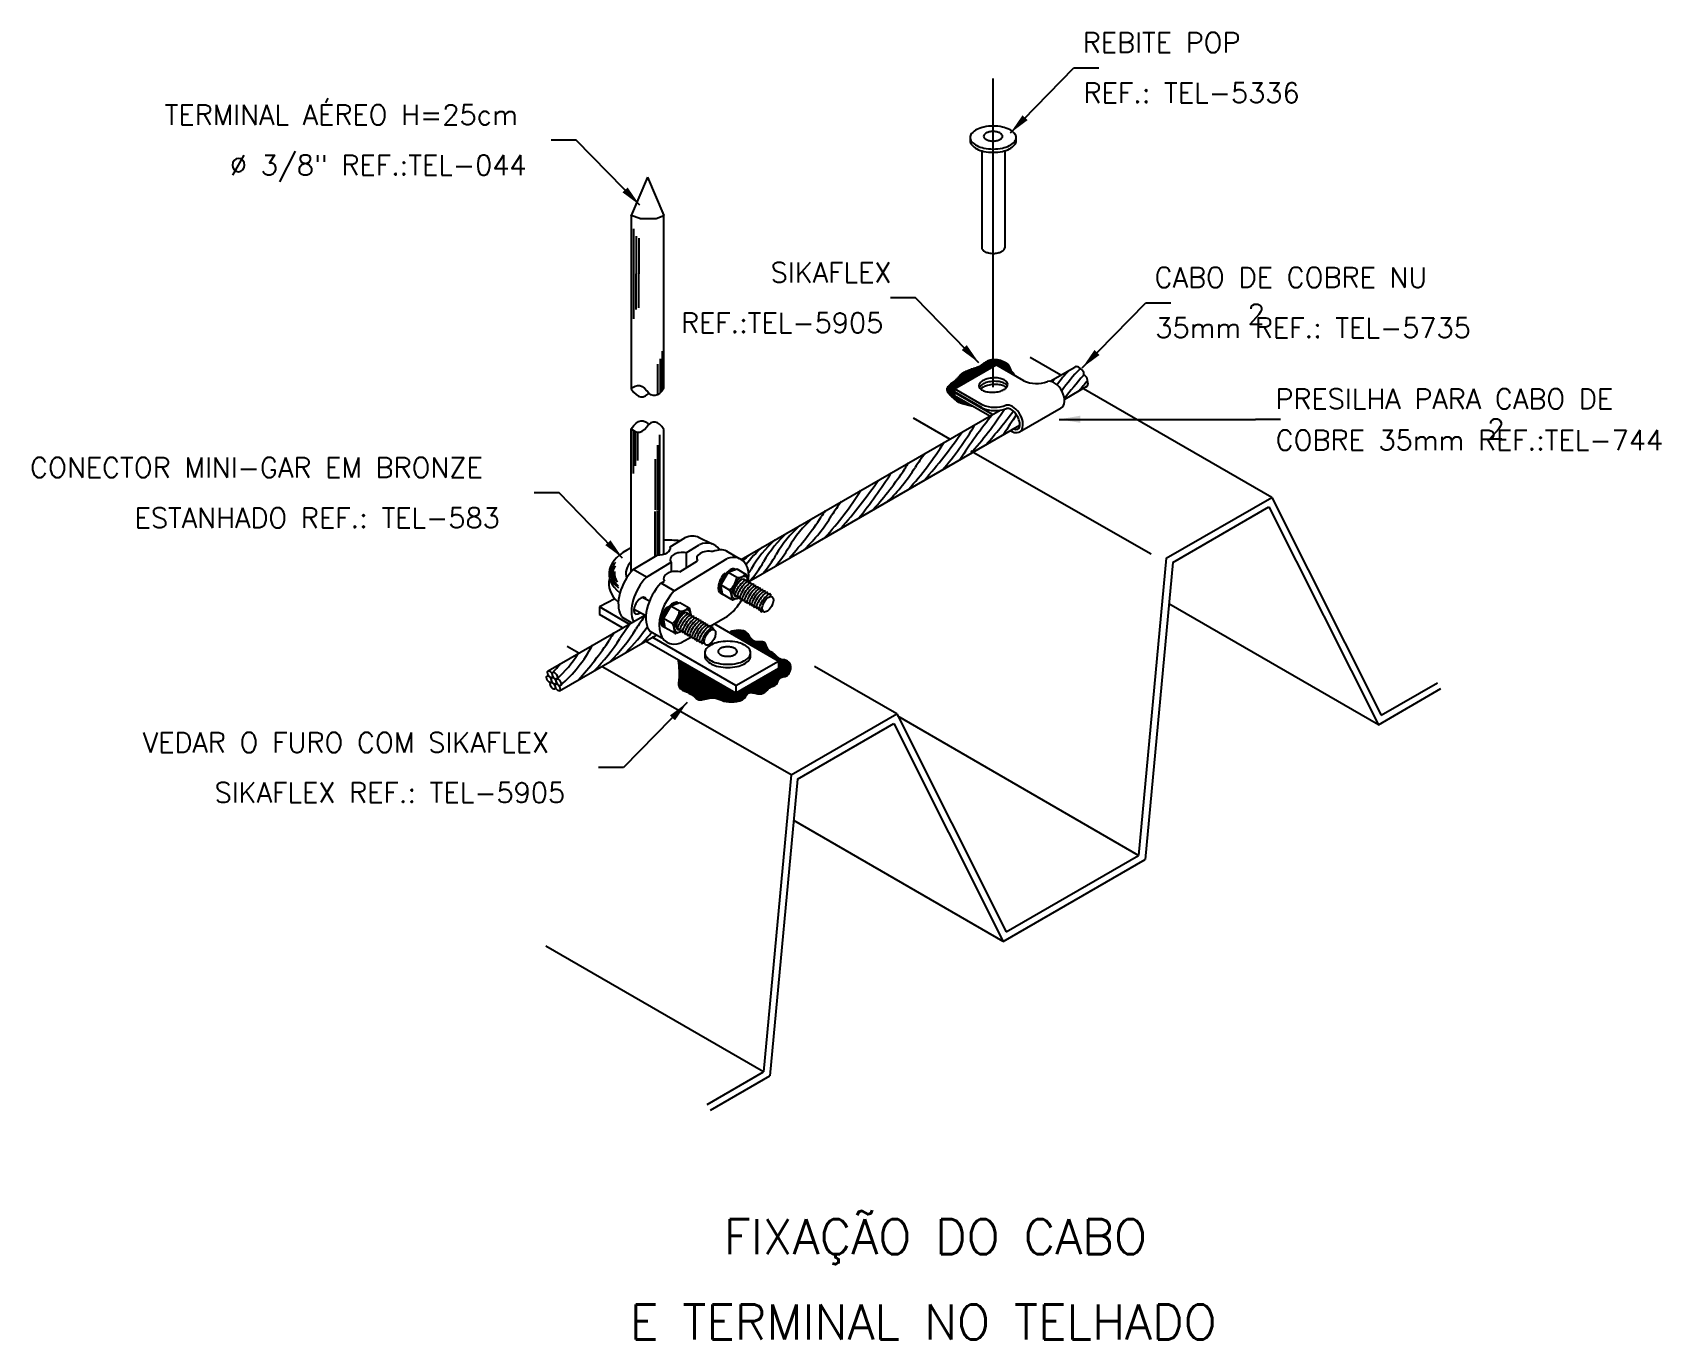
# Model space of a CAD drawing. Header units: millimetres. Extents: x -6348.7 to -6332.4, y -4658 to -4644.9.
import ezdxf
from ezdxf.enums import TextEntityAlignment as Align

# ---------------------------------------------------------------- set-up
doc = ezdxf.new("R2010")
doc.units = ezdxf.units.MM
doc.header["$LTSCALE"] = 10
doc.linetypes.add('DASHDOT', pattern=[1, 0.5, -0.25, 0, -0.25])
doc.layers.add('Termotécnica', color=7, linetype='Continuous')
doc.styles.add('r140', font='romans.shx')
doc.styles.add('r80', font='romans.shx')
pattern_1 = [(45, (-6937.661511, -4985.109951), (-0.00441941738, 0.00441941738), [])]

msp = doc.modelspace()

# ---------------------------------------------------------------- hatches: boundary and pattern name
at = {"layer": 'Termotécnica', "linetype": 'DASHDOT'}
h = msp.add_hatch(dxfattribs=at)
h.set_pattern_fill('ANSI31', color=1, scale=0.05, style=0)
h.set_pattern_definition(pattern_1)
h.paths.add_polyline_path([(-6339.312, -4648.682), (-6339.497, -4648.575), (-6339.497, -4648.543), (-6339.492, -4648.539), (-6339.497, -4648.536), (-6339.497, -4648.504), (-6339.111, -4648.281), (-6339.111, -4648.211), (-6339.118, -4648.212), (-6339.126, -4648.213), (-6339.135, -4648.215), (-6339.143, -4648.217), (-6339.152, -4648.22), (-6339.16, -4648.223), (-6339.168, -4648.227), (-6339.176, -4648.231), (-6339.185, -4648.236), (-6339.193, -4648.242), (-6339.2, -4648.247), (-6339.208, -4648.253), (-6339.216, -4648.259), (-6339.224, -4648.264), (-6339.231, -4648.27), (-6339.239, -4648.274), (-6339.247, -4648.279), (-6339.255, -4648.283), (-6339.263, -4648.286), (-6339.271, -4648.29), (-6339.28, -4648.294), (-6339.29, -4648.297), (-6339.3, -4648.3), (-6339.311, -4648.304), (-6339.323, -4648.307), (-6339.335, -4648.311), (-6339.347, -4648.315), (-6339.359, -4648.319), (-6339.37, -4648.324), (-6339.382, -4648.328), (-6339.392, -4648.334), (-6339.402, -4648.339), (-6339.411, -4648.345), (-6339.42, -4648.351), (-6339.427, -4648.357), (-6339.434, -4648.363), (-6339.44, -4648.369), (-6339.446, -4648.375), (-6339.451, -4648.381), (-6339.455, -4648.386), (-6339.459, -4648.391), (-6339.463, -4648.396), (-6339.468, -4648.401), (-6339.473, -4648.406), (-6339.478, -4648.412), (-6339.485, -4648.417), (-6339.492, -4648.424), (-6339.501, -4648.431), (-6339.511, -4648.438), (-6339.522, -4648.447), (-6339.533, -4648.455), (-6339.543, -4648.464), (-6339.552, -4648.473), (-6339.56, -4648.482), (-6339.566, -4648.491), (-6339.57, -4648.5), (-6339.571, -4648.509), (-6339.571, -4648.518), (-6339.569, -4648.526), (-6339.565, -4648.535), (-6339.56, -4648.544), (-6339.554, -4648.552), (-6339.547, -4648.561), (-6339.54, -4648.569), (-6339.532, -4648.577), (-6339.523, -4648.585), (-6339.515, -4648.593), (-6339.506, -4648.601), (-6339.498, -4648.609), (-6339.489, -4648.616), (-6339.481, -4648.622), (-6339.473, -4648.629), (-6339.464, -4648.635), (-6339.453, -4648.642), (-6339.438, -4648.648), (-6339.418, -4648.655), (-6339.391, -4648.663), (-6339.356, -4648.672)])
h.paths.add_polyline_path([(-6339.111, -4648.211), (-6339.111, -4648.281), (-6339.082, -4648.265), (-6338.877, -4648.384), (-6338.897, -4648.364), (-6338.913, -4648.346), (-6338.925, -4648.331), (-6338.934, -4648.318), (-6338.94, -4648.307), (-6338.945, -4648.297), (-6338.948, -4648.289), (-6338.951, -4648.281), (-6338.954, -4648.275), (-6338.957, -4648.269), (-6338.961, -4648.264), (-6338.965, -4648.259), (-6338.969, -4648.255), (-6338.973, -4648.252), (-6338.978, -4648.248), (-6338.983, -4648.245), (-6338.989, -4648.241), (-6338.995, -4648.238), (-6339.002, -4648.234), (-6339.009, -4648.231), (-6339.017, -4648.228), (-6339.024, -4648.225), (-6339.032, -4648.223), (-6339.039, -4648.22), (-6339.047, -4648.218), (-6339.055, -4648.216), (-6339.062, -4648.214), (-6339.07, -4648.213), (-6339.078, -4648.212), (-6339.085, -4648.211), (-6339.093, -4648.211), (-6339.101, -4648.211), (-6339.109, -4648.211)])
at = {"layer": 'Termotécnica'}
h = msp.add_hatch(dxfattribs=at)
h.set_pattern_fill('ANSI31', color=1, scale=0.05, style=0)
h.set_pattern_definition(pattern_1)
edge = h.paths.add_edge_path()
edge.add_spline(control_points=[(-6342.26, -4651.224), (-6342.256, -4651.258), (-6342.251, -4651.315), (-6342.247, -4651.4), (-6342.272, -4651.5), (-6342.176, -4651.535), (-6342.113, -4651.567), (-6342.055, -4651.635), (-6341.965, -4651.595), (-6341.875, -4651.593), (-6341.8, -4651.636), (-6341.701, -4651.638), (-6341.6, -4651.623), (-6341.562, -4651.523), (-6341.472, -4651.563), (-6341.389, -4651.551), (-6341.352, -4651.48), (-6341.276, -4651.476), (-6341.262, -4651.415), (-6341.226, -4651.381), (-6341.177, -4651.383), (-6341.141, -4651.337), (-6341.12, -4651.266), (-6341.18, -4651.211), (-6341.252, -4651.217), (-6341.294, -4651.148), (-6341.374, -4651.125), (-6341.385, -4651.017), (-6341.498, -4651.054), (-6341.552, -4650.974), (-6341.603, -4650.9), (-6341.77, -4650.929), (-6341.737, -4650.95)], knot_values=[0, 0, 0, 0, 1.006526, 1.725878, 2.617874, 3.615468, 4.247188, 4.840381, 6.05436, 6.68739, 7.515864, 8.555321, 9.656658, 10.27245, 11.223737, 11.957335, 12.608418, 13.419214, 13.766893, 14.378638, 14.700342, 15.147962, 16.023091, 16.613486, 17.262658, 17.996256, 18.778996, 19.564375, 20.431903, 21.368719, 22.083452, 23.382441, 23.382441, 23.382441, 23.382441], degree=3, periodic=0)
edge.add_line((-6341.737, -4650.95), (-6341.731, -4650.953))
edge.add_line((-6341.731, -4650.953), (-6341.257, -4651.227))
edge.add_line((-6341.257, -4651.227), (-6341.257, -4651.303))
edge.add_line((-6341.257, -4651.303), (-6341.683, -4651.549))
edge.add_line((-6341.683, -4651.549), (-6342.262, -4651.216))
edge.add_line((-6342.262, -4651.216), (-6342.26, -4651.224))

# ---------------------------------------------------------------- linework, layer by layer
at = {"layer": 'Termotécnica', "color": 2}
for p, q in [((-6338.939, -4645.947), (-6338.304, -4645.297)), ((-6338.304, -4645.297), (-6338.054, -4645.297)), ((-6343.28, -4646.018), (-6343.53, -4646.018)), ((-6342.644, -4646.669), (-6343.28, -4646.018)), ((-6339.226, -4646.125), (-6339.226, -4647.094)), ((-6338.996, -4646.125), (-6338.996, -4647.094)), ((-6342.566, -4646.39), (-6342.73, -4646.771)), ((-6342.566, -4646.39), (-6342.403, -4646.773)), ((-6342.73, -4646.772), (-6342.73, -4646.77)), ((-6342.73, -4646.771), (-6342.73, -4648.507)), ((-6342.643, -4646.803), (-6342.73, -4646.771)), ((-6342.643, -4646.803), (-6342.479, -4646.803)), ((-6342.479, -4646.803), (-6342.403, -4646.773)), ((-6342.403, -4648.5), (-6342.403, -4646.773)), ((-6339.889, -4647.595), (-6340.139, -4647.595)), ((-6339.253, -4648.246), (-6339.889, -4647.595)), ((-6338.221, -4648.295), (-6337.585, -4647.644)), ((-6337.585, -4647.644), (-6337.335, -4647.644)), ((-6339.497, -4648.504), (-6339.082, -4648.265)), ((-6338.806, -4648.425), (-6339.082, -4648.265)), ((-6338.54, -4648.43), (-6338.296, -4648.288)), ((-6339.497, -4648.504), (-6339.497, -4648.536)), ((-6339.22, -4648.664), (-6339.497, -4648.504)), ((-6339.221, -4648.696), (-6339.497, -4648.536)), ((-6339.497, -4648.543), (-6339.492, -4648.539)), ((-6339.497, -4648.543), (-6339.497, -4648.575)), ((-6339.117, -4648.762), (-6339.497, -4648.543)), ((-6339.145, -4648.778), (-6339.497, -4648.575)), ((-6338.396, -4648.609), (-6338.174, -4648.48)), ((-6341.632, -4650.212), (-6339.043, -4648.719)), ((-6338.848, -4648.937), (-6338.433, -4648.697)), ((-6342.73, -4650.334), (-6342.73, -4648.904)), ((-6342.403, -4650.16), (-6342.403, -4648.911)), ((-6340.998, -4650.111), (-6338.844, -4648.868)), ((-6338.453, -4648.811), (-6336.489, -4648.811)), ((-6336.239, -4648.811), (-6336.489, -4648.811)), ((-6343.451, -4649.546), (-6343.701, -4649.546)), ((-6342.816, -4650.197), (-6343.451, -4649.546)), ((-6341.555, -4650.433), (-6340.998, -4650.111)), ((-6341.834, -4650.466), (-6341.762, -4650.341)), ((-6341.795, -4650.35), (-6341.783, -4650.357)), ((-6341.784, -4650.352), (-6341.772, -4650.359)), ((-6341.784, -4650.352), (-6341.775, -4650.364)), ((-6341.783, -4650.357), (-6341.777, -4650.367)), ((-6341.672, -4650.31), (-6341.762, -4650.341)), ((-6341.674, -4650.393), (-6341.762, -4650.341)), ((-6341.577, -4650.365), (-6341.672, -4650.31)), ((-6341.559, -4650.432), (-6341.57, -4650.374)), ((-6341.816, -4650.559), (-6341.834, -4650.466)), ((-6341.746, -4650.517), (-6341.834, -4650.466)), ((-6341.721, -4650.614), (-6341.816, -4650.559)), ((-6341.702, -4650.562), (-6341.691, -4650.556)), ((-6341.702, -4650.562), (-6341.691, -4650.556)), ((-6341.601, -4650.409), (-6341.604, -4650.429)), ((-6341.601, -4650.409), (-6341.604, -4650.429)), ((-6341.577, -4650.421), (-6341.58, -4650.442)), ((-6341.553, -4650.435), (-6341.556, -4650.456)), ((-6341.53, -4650.449), (-6341.532, -4650.468)), ((-6341.504, -4650.463), (-6341.507, -4650.482)), ((-6341.481, -4650.477), (-6341.484, -4650.496)), ((-6341.457, -4650.49), (-6341.46, -4650.51)), ((-6341.434, -4650.504), (-6341.436, -4650.524)), ((-6341.411, -4650.518), (-6341.413, -4650.537)), ((-6341.387, -4650.531), (-6341.39, -4650.551)), ((-6341.363, -4650.544), (-6341.366, -4650.564)), ((-6341.337, -4650.557), (-6341.34, -4650.582)), ((-6342.892, -4650.604), (-6343.048, -4650.685)), ((-6342.75, -4650.857), (-6343.048, -4650.685)), ((-6343.048, -4650.685), (-6343.048, -4650.762)), ((-6342.582, -4650.775), (-6342.703, -4650.711)), ((-6342.547, -4650.63), (-6342.619, -4650.592)), ((-6342.407, -4650.801), (-6342.335, -4650.677)), ((-6342.368, -4650.685), (-6342.356, -4650.692)), ((-6342.357, -4650.687), (-6342.345, -4650.694)), ((-6342.357, -4650.687), (-6342.348, -4650.7)), ((-6342.356, -4650.692), (-6342.349, -4650.702)), ((-6342.245, -4650.645), (-6342.335, -4650.677)), ((-6342.246, -4650.728), (-6342.335, -4650.677)), ((-6342.15, -4650.7), (-6342.245, -4650.645)), ((-6342.132, -4650.768), (-6342.143, -4650.71)), ((-6341.646, -4650.593), (-6341.709, -4650.615)), ((-6341.689, -4650.581), (-6341.668, -4650.569)), ((-6341.665, -4650.595), (-6341.644, -4650.583)), ((-6341.642, -4650.609), (-6341.62, -4650.597)), ((-6341.616, -4650.623), (-6341.595, -4650.611)), ((-6341.593, -4650.637), (-6341.572, -4650.625)), ((-6341.569, -4650.651), (-6341.548, -4650.639)), ((-6341.546, -4650.665), (-6341.524, -4650.653)), ((-6341.522, -4650.678), (-6341.501, -4650.666)), ((-6341.499, -4650.692), (-6341.478, -4650.68)), ((-6341.475, -4650.705), (-6341.454, -4650.693)), ((-6341.451, -4650.718), (-6341.429, -4650.706)), ((-6343.561, -4651.325), (-6342.595, -4650.768)), ((-6342.816, -4650.895), (-6343.048, -4650.762)), ((-6342.389, -4650.895), (-6342.407, -4650.801)), ((-6342.319, -4650.852), (-6342.407, -4650.801)), ((-6342.174, -4650.745), (-6342.177, -4650.764)), ((-6342.15, -4650.757), (-6342.153, -4650.778)), ((-6342.126, -4650.77), (-6342.129, -4650.792)), ((-6342.103, -4650.784), (-6342.105, -4650.803)), ((-6342.077, -4650.798), (-6342.08, -4650.818)), ((-6342.054, -4650.812), (-6342.057, -4650.831)), ((-6342.03, -4650.826), (-6342.033, -4650.845)), ((-6342.007, -4650.84), (-6342.009, -4650.859)), ((-6341.983, -4650.853), (-6341.986, -4650.873)), ((-6341.96, -4650.867), (-6341.963, -4650.886)), ((-6341.936, -4650.88), (-6341.939, -4650.899)), ((-6341.257, -4651.227), (-6341.901, -4650.855)), ((-6341.43, -4650.736), (-6341.415, -4650.726)), ((-6343.446, -4651.525), (-6342.48, -4650.967)), ((-6341.683, -4651.549), (-6342.586, -4651.028)), ((-6341.683, -4651.473), (-6342.52, -4650.99)), ((-6342.294, -4650.949), (-6342.389, -4650.895)), ((-6342.219, -4650.929), (-6342.282, -4650.951)), ((-6342.275, -4650.897), (-6342.264, -4650.891)), ((-6342.262, -4650.917), (-6342.241, -4650.905)), ((-6342.238, -4650.931), (-6342.217, -4650.919)), ((-6342.214, -4650.944), (-6342.193, -4650.932)), ((-6342.189, -4650.959), (-6342.168, -4650.947)), ((-6342.166, -4650.972), (-6342.145, -4650.96)), ((-6342.142, -4650.986), (-6342.121, -4650.974)), ((-6342.118, -4651), (-6342.097, -4650.988)), ((-6342.095, -4651.014), (-6342.074, -4651.001)), ((-6342.072, -4651.027), (-6342.051, -4651.015)), ((-6342.048, -4651.04), (-6342.027, -4651.028)), ((-6342.022, -4651.054), (-6342.001, -4651.042)), ((-6341.91, -4650.894), (-6341.913, -4650.913)), ((-6341.683, -4651.473), (-6341.257, -4651.227)), ((-6341.257, -4651.303), (-6341.683, -4651.549)), ((-6341.257, -4651.227), (-6341.257, -4651.303)), ((-6341.683, -4651.473), (-6341.683, -4651.549)), ((-6342.171, -4651.643), (-6342.807, -4652.293)), ((-6342.807, -4652.293), (-6343.057, -4652.293))]:
    msp.add_line(p, q, dxfattribs=at)
at = {"layer": 'Termotécnica', "color": 1, "linetype": 'DASHDOT'}
msp.add_line((-6339.111, -4648.489), (-6339.111, -4645.403), dxfattribs=at)
at = {"layer": 'Termotécnica', "color": 1}
for p, q in [((-6342.705, -4647.355), (-6342.705, -4646.904)), ((-6342.679, -4646.978), (-6342.679, -4647.357)), ((-6342.653, -4646.999), (-6342.653, -4647.357)), ((-6342.705, -4647.807), (-6342.705, -4647.355)), ((-6342.679, -4647.713), (-6342.679, -4647.357)), ((-6342.653, -4647.697), (-6342.653, -4647.357)), ((-6342.464, -4648.554), (-6342.464, -4648.259)), ((-6342.442, -4648.205), (-6342.442, -4648.538)), ((-6342.421, -4648.129), (-6342.421, -4648.516)), ((-6342.706, -4649.351), (-6342.706, -4648.924)), ((-6342.686, -4649.275), (-6342.686, -4648.935)), ((-6342.666, -4648.94), (-6342.666, -4649.222)), ((-6342.468, -4649.068), (-6342.468, -4649.714)), ((-6342.448, -4648.964), (-6342.448, -4649.714)), ((-6342.489, -4649.209), (-6342.489, -4649.714)), ((-6342.489, -4650.178), (-6342.489, -4649.733)), ((-6342.468, -4650.168), (-6342.468, -4649.723)), ((-6342.448, -4650.168), (-6342.448, -4649.714))]:
    msp.add_line(p, q, dxfattribs=at)
at = {"layer": 'Termotécnica', "color": 3}
for p, q in [((-6338.436, -4648.369), (-6338.741, -4648.193)), ((-6336.326, -4649.591), (-6338.232, -4648.491)), ((-6339.545, -4649.009), (-6339.909, -4648.8)), ((-6337.532, -4650.16), (-6339.336, -4649.128)), ((-6337.381, -4650.2), (-6336.326, -4649.591)), ((-6337.316, -4650.241), (-6336.354, -4649.686)), ((-6336.354, -4649.686), (-6335.26, -4651.865)), ((-6336.326, -4649.591), (-6335.232, -4651.77)), ((-6342.34, -4650.084), (-6342.193, -4649.995)), ((-6342.18, -4650.145), (-6342.049, -4650.065)), ((-6341.919, -4650.057), (-6342.056, -4649.991)), ((-6342.709, -4650.312), (-6342.472, -4650.168)), ((-6342.34, -4650.084), (-6342.34, -4650.11)), ((-6342.299, -4650.526), (-6341.77, -4650.203)), ((-6342.245, -4650.335), (-6342.067, -4650.226)), ((-6342.18, -4650.145), (-6342.18, -4650.295)), ((-6341.646, -4650.204), (-6341.776, -4650.129)), ((-6337.381, -4650.2), (-6337.657, -4653.17)), ((-6342.578, -4650.388), (-6342.709, -4650.312)), ((-6342.578, -4650.388), (-6342.332, -4650.238)), ((-6342.332, -4650.238), (-6342.332, -4650.337)), ((-6337.316, -4650.241), (-6337.592, -4653.211)), ((-6342.432, -4650.449), (-6342.398, -4650.428)), ((-6342.299, -4650.526), (-6342.432, -4650.449)), ((-6341.555, -4650.455), (-6341.556, -4650.451)), ((-6335.26, -4651.865), (-6337.355, -4650.655)), ((-6342.728, -4650.844), (-6342.818, -4650.792)), ((-6342.128, -4650.79), (-6342.128, -4650.787)), ((-6341.941, -4650.878), (-6341.766, -4650.778)), ((-6342.406, -4651.009), (-6342.54, -4650.933)), ((-6342.229, -4651.043), (-6342.122, -4650.982)), ((-6343.254, -4651.149), (-6343.371, -4651.081)), ((-6341.131, -4652.365), (-6343.015, -4651.288)), ((-6340.076, -4651.756), (-6340.899, -4651.281)), ((-6335.26, -4651.865), (-6334.635, -4651.503)), ((-6335.232, -4651.77), (-6334.669, -4651.445)), ((-6341.131, -4652.365), (-6340.076, -4651.756)), ((-6341.066, -4652.407), (-6340.105, -4651.851)), ((-6340.105, -4651.851), (-6339.011, -4654.03)), ((-6340.076, -4651.756), (-6338.982, -4653.935)), ((-6337.657, -4653.17), (-6340.065, -4651.779)), ((-6341.131, -4652.365), (-6341.407, -4655.335)), ((-6341.066, -4652.407), (-6341.343, -4655.376)), ((-6339.011, -4654.03), (-6341.105, -4652.821)), ((-6339.011, -4654.03), (-6337.592, -4653.211)), ((-6338.982, -4653.935), (-6337.657, -4653.17)), ((-6341.407, -4655.335), (-6343.585, -4654.078)), ((-6341.97, -4655.66), (-6341.407, -4655.335)), ((-6341.936, -4655.719), (-6341.343, -4655.376))]:
    msp.add_line(p, q, dxfattribs=at)
at = {"layer": 'Termotécnica', "color": 2}
for points in [[(-6339.341, -4645.993, 0.174705), (-6339.327, -4646.032, 0.104203), (-6339.274, -4646.074, 0.064948), (-6339.204, -4646.098, 0.051099), (-6339.111, -4646.108, 0.051099), (-6339.019, -4646.098, 0.064948), (-6338.949, -4646.074, 0.104203), (-6338.896, -4646.032, 0.174705), (-6338.882, -4645.993, 0.174705), (-6338.896, -4645.954, 0.104203), (-6338.949, -4645.912, 0.064948), (-6339.019, -4645.888, 0.051099), (-6339.111, -4645.878, 0.051099), (-6339.204, -4645.888, 0.064948), (-6339.274, -4645.912, 0.104203), (-6339.327, -4645.954, 0.174705)], [(-6339.207, -4645.981, 0.174705), (-6339.201, -4645.997, 0.104203), (-6339.179, -4646.014, 0.064948), (-6339.151, -4646.024, 0.051099), (-6339.113, -4646.028, 0.051099), (-6339.074, -4646.024, 0.064948), (-6339.046, -4646.014, 0.104203), (-6339.024, -4645.997, 0.174705), (-6339.018, -4645.981, 0.174705), (-6339.024, -4645.965, 0.104203), (-6339.046, -4645.947, 0.064948), (-6339.074, -4645.937, 0.051099), (-6339.113, -4645.933, 0.051099), (-6339.151, -4645.937, 0.064948), (-6339.179, -4645.947, 0.104203), (-6339.201, -4645.965, 0.174705)], [(-6338.965, -4648.46, 0.174705), (-6338.975, -4648.436, 0.104203), (-6339.01, -4648.412, 0.064948), (-6339.054, -4648.399, 0.051099), (-6339.113, -4648.396, 0.051099), (-6339.171, -4648.405, 0.064948), (-6339.214, -4648.423, 0.104203), (-6339.246, -4648.451, 0.174705), (-6339.253, -4648.476, 0.174705), (-6339.243, -4648.5, 0.104203), (-6339.208, -4648.525, 0.064948), (-6339.164, -4648.537, 0.051099), (-6339.105, -4648.54, 0.051099), (-6339.047, -4648.531, 0.064948), (-6339.005, -4648.513, 0.104203), (-6338.973, -4648.485, 0.174705)], [(-6341.994, -4651.145, 0.174705), (-6341.98, -4651.184, 0.104203), (-6341.927, -4651.226, 0.064948), (-6341.858, -4651.25, 0.051099), (-6341.765, -4651.259, 0.051099), (-6341.672, -4651.25, 0.064948), (-6341.603, -4651.226, 0.104203), (-6341.55, -4651.184, 0.174705), (-6341.536, -4651.145, 0.174705), (-6341.55, -4651.106, 0.104203), (-6341.603, -4651.064, 0.064948), (-6341.672, -4651.039, 0.051099), (-6341.765, -4651.03, 0.051099), (-6341.858, -4651.039, 0.064948), (-6341.927, -4651.064, 0.104203), (-6341.98, -4651.106, 0.174705)], [(-6341.861, -4651.132, 0.174705), (-6341.855, -4651.148, 0.104203), (-6341.833, -4651.166, 0.064948), (-6341.805, -4651.176, 0.051099), (-6341.766, -4651.18, 0.051099), (-6341.728, -4651.176, 0.064948), (-6341.699, -4651.166, 0.104203), (-6341.677, -4651.148, 0.174705), (-6341.672, -4651.132, 0.174705), (-6341.677, -4651.116, 0.104203), (-6341.699, -4651.099, 0.064948), (-6341.728, -4651.089, 0.051099), (-6341.766, -4651.085, 0.051099), (-6341.805, -4651.089, 0.064948), (-6341.833, -4651.099, 0.104203), (-6341.855, -4651.116, 0.174705)]]:
    msp.add_lwpolyline(points, format="xyb", close=True, dxfattribs=at)
for points in [[(-6339.341, -4646.025, 0.174705), (-6339.327, -4646.064, 0.104203), (-6339.274, -4646.107, 0.064948), (-6339.204, -4646.131, 0.051099), (-6339.111, -4646.14, 0.051099), (-6339.019, -4646.131, 0.064948), (-6338.949, -4646.107, 0.104203), (-6338.896, -4646.064, 0.174705), (-6338.882, -4646.025, 0.066909), (-6338.884, -4646.009, 0.104203)], [(-6339.339, -4646.009, 0.066909), (-6339.341, -4646.025, 0.174705)], [(-6339.226, -4647.094, 0.174705), (-6339.219, -4647.113, 0.104203), (-6339.192, -4647.134, 0.064948), (-6339.157, -4647.146, 0.051099), (-6339.111, -4647.151, 0.051099), (-6339.065, -4647.146, 0.064948), (-6339.03, -4647.134, 0.104203), (-6339.003, -4647.113, 0.174705), (-6338.996, -4647.094, 0.174705)], [(-6338.968, -4648.478, 0.056274), (-6338.973, -4648.471, 0.104203), (-6339.008, -4648.446, 0.064948), (-6339.053, -4648.433, 0.051099), (-6339.111, -4648.431, 0.051099), (-6339.169, -4648.44, 0.064948), (-6339.212, -4648.457, 0.104203), (-6339.244, -4648.485, 0.056274), (-6339.248, -4648.493, 0.174705)], [(-6338.98, -4648.494, 0.076612), (-6339.006, -4648.477, 0.064948), (-6339.051, -4648.464, 0.051099), (-6339.109, -4648.461, 0.051099), (-6339.167, -4648.471, 0.064948), (-6339.21, -4648.488, 0.076612), (-6339.235, -4648.508, 0.056274)], [(-6341.992, -4651.161, 0.066909), (-6341.994, -4651.177, 0.174705)], [(-6341.994, -4651.177, 0.174705), (-6341.98, -4651.216, 0.104203), (-6341.927, -4651.258, 0.064948), (-6341.858, -4651.282, 0.051099), (-6341.765, -4651.292, 0.051099), (-6341.672, -4651.282, 0.064948), (-6341.603, -4651.258, 0.104203), (-6341.55, -4651.216, 0.174705), (-6341.536, -4651.177, 0.066909), (-6341.538, -4651.161, 0.104203)]]:
    msp.add_lwpolyline(points, format="xyb", dxfattribs=at)
at = {"layer": 'Termotécnica', "color": 1}
msp.add_lwpolyline([(-6339.312, -4648.682), (-6339.356, -4648.672), (-6339.391, -4648.663), (-6339.418, -4648.655), (-6339.438, -4648.648), (-6339.453, -4648.642), (-6339.464, -4648.635), (-6339.473, -4648.629), (-6339.481, -4648.622), (-6339.489, -4648.616), (-6339.498, -4648.609), (-6339.506, -4648.601), (-6339.515, -4648.593), (-6339.523, -4648.585), (-6339.532, -4648.577), (-6339.54, -4648.569), (-6339.547, -4648.561), (-6339.554, -4648.552), (-6339.56, -4648.544), (-6339.565, -4648.535), (-6339.569, -4648.526), (-6339.571, -4648.518), (-6339.571, -4648.509), (-6339.57, -4648.5), (-6339.566, -4648.491), (-6339.56, -4648.482), (-6339.552, -4648.473), (-6339.543, -4648.464), (-6339.533, -4648.455), (-6339.522, -4648.447), (-6339.511, -4648.438), (-6339.501, -4648.431), (-6339.492, -4648.424), (-6339.485, -4648.417), (-6339.478, -4648.412), (-6339.473, -4648.406), (-6339.468, -4648.401), (-6339.463, -4648.396), (-6339.459, -4648.391), (-6339.455, -4648.386), (-6339.451, -4648.381), (-6339.446, -4648.375), (-6339.44, -4648.369), (-6339.434, -4648.363), (-6339.427, -4648.357), (-6339.42, -4648.351), (-6339.411, -4648.345), (-6339.402, -4648.339), (-6339.392, -4648.334), (-6339.382, -4648.328), (-6339.37, -4648.324), (-6339.359, -4648.319), (-6339.347, -4648.315), (-6339.335, -4648.311), (-6339.323, -4648.307), (-6339.311, -4648.304), (-6339.3, -4648.3), (-6339.29, -4648.297), (-6339.28, -4648.294), (-6339.271, -4648.29), (-6339.263, -4648.286), (-6339.255, -4648.283), (-6339.247, -4648.279), (-6339.239, -4648.274), (-6339.231, -4648.27), (-6339.224, -4648.264), (-6339.216, -4648.259), (-6339.208, -4648.253), (-6339.2, -4648.247), (-6339.193, -4648.242), (-6339.185, -4648.236), (-6339.176, -4648.231), (-6339.168, -4648.227), (-6339.16, -4648.223), (-6339.152, -4648.22), (-6339.143, -4648.217), (-6339.135, -4648.215), (-6339.126, -4648.213), (-6339.118, -4648.212), (-6339.109, -4648.211), (-6339.101, -4648.211), (-6339.093, -4648.211), (-6339.085, -4648.211), (-6339.078, -4648.212), (-6339.07, -4648.213), (-6339.062, -4648.214), (-6339.055, -4648.216), (-6339.047, -4648.218), (-6339.039, -4648.22), (-6339.032, -4648.223), (-6339.024, -4648.225), (-6339.017, -4648.228), (-6339.009, -4648.231), (-6339.002, -4648.234), (-6338.995, -4648.238), (-6338.989, -4648.241), (-6338.983, -4648.245), (-6338.978, -4648.248), (-6338.973, -4648.252), (-6338.969, -4648.255), (-6338.965, -4648.259), (-6338.961, -4648.264), (-6338.957, -4648.269), (-6338.954, -4648.275), (-6338.951, -4648.281), (-6338.948, -4648.289), (-6338.945, -4648.297), (-6338.94, -4648.307), (-6338.934, -4648.318), (-6338.925, -4648.331), (-6338.913, -4648.346), (-6338.897, -4648.364), (-6338.877, -4648.384)], dxfattribs=at)
at = {"layer": 'Termotécnica', "color": 2}
for points in [[(-6342.73, -4648.507), (-6342.716, -4648.493), (-6342.692, -4648.478), (-6342.668, -4648.471), (-6342.645, -4648.472), (-6342.621, -4648.481), (-6342.598, -4648.499), (-6342.575, -4648.525)], [(-6342.73, -4648.507), (-6342.706, -4648.539), (-6342.682, -4648.563), (-6342.658, -4648.579), (-6342.634, -4648.586), (-6342.61, -4648.585), (-6342.587, -4648.576), (-6342.564, -4648.558), (-6342.554, -4648.548)], [(-6342.403, -4648.5), (-6342.425, -4648.529), (-6342.447, -4648.551), (-6342.468, -4648.566), (-6342.49, -4648.573), (-6342.511, -4648.572), (-6342.533, -4648.564), (-6342.554, -4648.548), (-6342.575, -4648.525)], [(-6342.73, -4648.904), (-6342.705, -4648.871), (-6342.682, -4648.848), (-6342.658, -4648.832), (-6342.634, -4648.825), (-6342.61, -4648.826), (-6342.587, -4648.835), (-6342.564, -4648.853), (-6342.554, -4648.863)], [(-6342.73, -4648.904), (-6342.716, -4648.917), (-6342.692, -4648.933), (-6342.668, -4648.94), (-6342.645, -4648.939), (-6342.621, -4648.93), (-6342.598, -4648.912), (-6342.575, -4648.886)], [(-6342.403, -4648.911), (-6342.425, -4648.881), (-6342.447, -4648.859), (-6342.468, -4648.845), (-6342.49, -4648.838), (-6342.511, -4648.839), (-6342.533, -4648.847), (-6342.554, -4648.863), (-6342.575, -4648.886)]]:
    msp.add_lwpolyline(points, dxfattribs=at)
for centre, radius, start, end in [((-6338.68, -4648.146), 0.306, 245.8326, 291.3318), ((-6339.095, -4648.385), 0.305, 245.7672, 291.3376), ((-6339.091, -4648.398), 0.325, 246.4857, 290.4588), ((-6339.004, -4648.861), 0.16, 352.3377, 357.6458), ((-6341.864, -4650.365), 0.192, 307.9969, 352.0248), ((-6341.662, -4650.281), 0.111, 263.8108, 314.501), ((-6341.585, -4650.377), 0.0144, 10.8846, 60), ((-6341.836, -4650.582), 0.112, 345.5818, 36.1065), ((-6342.235, -4650.617), 0.111, 263.8108, 314.501), ((-6342.157, -4650.713), 0.0144, 10.8846, 60), ((-6341.714, -4650.602), 0.0144, 240, 289.1165), ((-6342.437, -4650.701), 0.192, 307.9969, 352.0248), ((-6342.409, -4650.918), 0.112, 345.5818, 36.1065), ((-6342.287, -4650.937), 0.0144, 240, 289.1165)]:
    msp.add_arc(centre, radius, start, end, dxfattribs=at)
at = {"layer": 'Termotécnica', "color": 1}
for centre, radius, start, end in [((-6337.139, -4649.506), 1.764, 142.2557, 142.435), ((-6336.692, -4649.666), 2.204, 145.1745, 146.0428), ((-6337.048, -4649.506), 1.764, 137.9394, 143.8369), ((-6336.983, -4649.541), 1.764, 135.7107, 144.8292), ((-6334.74, -4651.401), 4.606, 138.87, 142.61), ((-6334.888, -4651.173), 4.492, 140.66, 140.7018), ((-6334.701, -4651.458), 4.606, 138.87, 140.4608), ((-6340.242, -4646.743), 2.674, 318.2297, 318.2782), ((-6335.643, -4651.61), 4.492, 140.66, 147.7868), ((-6341.861, -4646.868), 3.403, 317.8035, 327.2486), ((-6343.395, -4645.376), 5.599, 318.8206, 323.2403), ((-6335.207, -4651.356), 4.492, 144.7896, 147.7868), ((-6341.616, -4647.536), 2.674, 318.2297, 330.2171), ((-6342.48, -4647.226), 3.403, 317.8035, 327.8265), ((-6344.014, -4645.734), 5.599, 318.8206, 325.0904), ((-6338.823, -4650), 1.363, 146.3854, 149.3417), ((-6338.037, -4650.483), 2.204, 142.8074, 147.3042), ((-6344.849, -4646.215), 5.599, 318.8206, 325.0904), ((-6344.434, -4646.588), 5.112, 321.0925, 327.3544), ((-6342.83, -4647.423), 3.403, 317.8139, 326.4265), ((-6341.403, -4648.356), 1.777, 314.2037, 328.2103), ((-6343.314, -4647.707), 3.403, 317.8035, 327.8265), ((-6339.657, -4650.481), 1.363, 146.3854, 149.3417), ((-6338.872, -4650.964), 2.204, 142.8074, 147.3042), ((-6340.245, -4650.765), 1.198, 131.7806, 149.8631), ((-6340.119, -4650.692), 1.198, 131.7806, 149.8631), ((-6343.665, -4647.904), 3.403, 317.8139, 326.4265), ((-6342.237, -4648.837), 1.777, 314.2037, 328.2103), ((-6340.496, -4650.91), 1.198, 131.7806, 149.8631), ((-6340.371, -4650.837), 1.198, 131.7806, 149.8631), ((-6340.747, -4651.055), 1.198, 131.7806, 136.2743), ((-6340.622, -4650.982), 1.198, 131.7806, 143.2993), ((-6342.418, -4649.655), 1.167, 318.6689, 330.1267), ((-6342.292, -4649.582), 1.167, 318.6689, 330.1267), ((-6342.167, -4649.51), 1.167, 318.6689, 330.1267), ((-6342.769, -4650.355), 0.164, 136.5351, 237.755), ((-6342.76, -4650.357), 0.156, 147.6873, 229.4287), ((-6342.762, -4650.354), 0.136, 170.4215, 217.651), ((-6342.544, -4649.727), 1.167, 327.6945, 330.1267), ((-6340.988, -4652.192), 2.204, 142.4901, 147.3042), ((-6344.035, -4649.88), 1.777, 314.8509, 325.681), ((-6340.829, -4652.1), 2.204, 142.9558, 147.3042), ((-6345.781, -4649.132), 3.403, 317.8139, 326.4265), ((-6344.354, -4650.065), 1.777, 314.8509, 328.2103), ((-6341.774, -4651.709), 1.363, 145.9372, 149.3417), ((-6344.194, -4649.973), 1.777, 314.8509, 328.2103), ((-6343.876, -4649.788), 1.777, 314.8509, 319.513), ((-6344.211, -4650.572), 1.113, 311.4044, 328.5956), ((-6344.351, -4650.416), 1.396, 310.883, 332.083), ((-6344.948, -4649.992), 1.969, 316.7715, 320.1887)]:
    msp.add_arc(centre, radius, start, end, dxfattribs=at)
at = {"layer": 'Termotécnica', "color": 2}
for centre, major_axis, ratio, start_param, end_param in [((-6338.508, -4648.567), (-0.075, 0.13), 0.613222, 3.119686, 6.12017), ((-6338.273, -4648.325), (-0.0229, 0.0367), 0.840361, 4.66795, 6.283185), ((-6338.228, -4648.34), (-0.0181, 0.0313), 0.509483, 3.143946, 6.283185), ((-6338.192, -4648.402), (-0.0181, 0.0313), 0.509483, 3.141593, 6.283185), ((-6338.201, -4648.45), (-0.02, 0.0361), 0.886479, 3.141593, 4.783167), ((-6338.923, -4648.806), (-0.075, 0.13), 0.613222, 2.249611, 6.12017), ((-6338.923, -4648.807), (-0.059, 0.102), 0.509483, 2.479183, 6.206799), ((-6342.372, -4650.345), (0.577, 0.014), 0.564445, 1.332797, 1.609291), ((-6342.375, -4650.347), (-0.577, -0.014), 0.564918, 5.364935, 6.891096), ((-6342.358, -4650.342), (0.425, 0.01), 0.564445, 2.623453, 3.336274), ((-6341.769, -4650.429), (-0.069, -0.118), 0.499695, -1.988379, 0.104156), ((-6341.757, -4650.436), (-0.069, -0.118), 0.499695, 4.294745, 6.435996), ((-6341.765, -4650.432), (-0.072, -0.123), 0.440757, 3.023327, 4.28105), ((-6341.753, -4650.439), (-0.072, -0.123), 0.440757, 3.185665, 4.034466), ((-6341.644, -4650.492), (-0.063, -0.108), 0.500279, -3.871922, 0.848217), ((-6342.377, -4650.45), (0.577, 0.014), 0.564445, 2.959952, 3.711341), ((-6341.644, -4650.492), (-0.047, -0.0813), 0.500279, 2.861531, 6.228609), ((-6342.342, -4650.765), (-0.069, -0.118), 0.499695, -1.988379, 0.104156), ((-6342.33, -4650.771), (-0.069, -0.118), 0.499695, 4.294745, 6.435996), ((-6342.337, -4650.767), (-0.072, -0.123), 0.440757, 3.023327, 4.28105), ((-6342.326, -4650.774), (-0.072, -0.123), 0.440757, 3.185665, 4.034466), ((-6342.217, -4650.828), (-0.063, -0.108), 0.500279, -3.871922, 0.848217), ((-6342.217, -4650.828), (-0.047, -0.0813), 0.500279, 2.861531, 6.228609)]:
    msp.add_ellipse(centre, major_axis=major_axis, ratio=ratio, start_param=start_param, end_param=end_param, dxfattribs=at)
at = {"layer": 'Termotécnica', "color": 3}
for centre, major_axis, ratio, start_param, end_param in [((-6342.22, -4650.301), (0.176, 0.304), 0.605501, 0.050793, 0.654032), ((-6342.074, -4650.369), (0.176, 0.304), 0.605501, 5.951176, 6.947318), ((-6342.46, -4650.097), (-0.122, 0), 0.577432, 1.471972, 3.327416), ((-6342.218, -4650.212), (-0.123, 0), 0.574214, 4.402587, 6.65805), ((-6341.952, -4650.2), (-0.123, 0), 0.574214, 4.402587, 6.65805), ((-6341.941, -4650.438), (0.176, 0.304), 0.605501, 0.050793, 0.654032), ((-6341.81, -4650.513), (0.176, 0.304), 0.605501, 5.312086, 6.887493), ((-6342.607, -4650.524), (0.174, 0.301), 0.605501, 1.180363, 2.787882), ((-6342.475, -4650.599), (0.174, 0.301), 0.605501, 1.18345, 2.728763), ((-6342.284, -4650.402), (-0.123, 0), 0.574214, 4.392401, 6.664633), ((-6342.331, -4650.662), (0.174, 0.301), 0.605501, 1.176199, 2.925575), ((-6342.198, -4650.739), (0.174, 0.301), 0.605501, 1.175884, 3.777677), ((-6342.642, -4650.674), (-0.047, -0.0813), 0.500279, 2.679526, 7.156957), ((-6341.811, -4650.513), (0.176, 0.304), 0.605501, 4.057273, 4.750279), ((-6342.609, -4650.521), (0.174, 0.301), 0.605501, 2.795541, 2.925575)]:
    msp.add_ellipse(centre, major_axis=major_axis, ratio=ratio, start_param=start_param, end_param=end_param, dxfattribs=at)
at = {"layer": 'Termotécnica', "color": 1}
for centre, major_axis, ratio, start_param, end_param in [((-6341.657, -4650.487), (-0.056, -0.0809), 0.279135, 3.653434, 5.169979), ((-6341.657, -4650.487), (-0.056, -0.0809), 0.279135, 3.653434, 5.169979), ((-6341.633, -4650.502), (-0.0562, -0.0808), 0.281547, 3.158868, 6.283185), ((-6341.609, -4650.514), (-0.0562, -0.0808), 0.281547, 3.158868, 6.283185), ((-6341.585, -4650.528), (-0.0562, -0.0808), 0.281547, 3.158868, 6.283185), ((-6341.56, -4650.542), (-0.0562, -0.0808), 0.281547, 3.158868, 6.283185), ((-6341.537, -4650.556), (-0.0562, -0.0808), 0.281547, 3.158868, 6.283185), ((-6341.513, -4650.57), (-0.0562, -0.0808), 0.281547, 3.158868, 6.283185), ((-6341.489, -4650.584), (-0.0562, -0.0808), 0.281547, 3.158868, 6.283185), ((-6341.466, -4650.597), (-0.0562, -0.0808), 0.281547, 3.158868, 6.283185), ((-6341.443, -4650.611), (-0.0562, -0.0808), 0.281547, 3.158868, 6.283185), ((-6341.419, -4650.624), (-0.0562, -0.0808), 0.281547, 3.158868, 6.283185), ((-6341.393, -4650.638), (-0.0562, -0.0808), 0.281547, 3.158868, 6.283185), ((-6341.376, -4650.659), (0.0541, 0.0782), 0.279135, 1.992205, 3.141593), ((-6342.23, -4650.822), (-0.056, -0.0809), 0.279135, 3.653434, 5.169979), ((-6342.206, -4650.837), (-0.0562, -0.0808), 0.281547, 3.158868, 6.283185), ((-6342.182, -4650.85), (-0.0562, -0.0808), 0.281547, 3.158868, 6.283185), ((-6342.158, -4650.864), (-0.0562, -0.0808), 0.281547, 3.158868, 6.283185), ((-6342.133, -4650.878), (-0.0562, -0.0808), 0.281547, 3.158868, 6.283185), ((-6342.11, -4650.892), (-0.0562, -0.0808), 0.281547, 3.158868, 6.283185), ((-6342.086, -4650.905), (-0.0562, -0.0808), 0.281547, 3.158868, 6.283185), ((-6342.062, -4650.919), (-0.0562, -0.0808), 0.281547, 3.158868, 6.283185), ((-6342.039, -4650.933), (-0.0562, -0.0808), 0.281547, 3.158868, 6.283185), ((-6342.016, -4650.946), (-0.0562, -0.0808), 0.281547, 3.158868, 6.283185), ((-6341.992, -4650.959), (-0.0562, -0.0808), 0.281547, 3.158868, 6.283185), ((-6341.966, -4650.973), (-0.0562, -0.0808), 0.281547, 3.158868, 6.283185)]:
    msp.add_ellipse(centre, major_axis=major_axis, ratio=ratio, start_param=start_param, end_param=end_param, dxfattribs=at)
at = {"layer": 'Termotécnica', "color": 2}
for centre, major_axis, ratio in [((-6341.364, -4650.659), (-0.0434, -0.0751), 0.500279), ((-6341.943, -4650.99), (-0.0434, -0.0751), 0.500279), ((-6343.552, -4651.408), (-0.0192, 0.0333), 0.509483), ((-6343.542, -4651.359), (-0.0192, 0.0333), 0.509483), ((-6343.494, -4651.373), (-0.0192, 0.0333), 0.509483), ((-6343.514, -4651.474), (-0.0192, 0.0333), 0.509483), ((-6343.504, -4651.425), (-0.0192, 0.0333), 0.509483), ((-6343.465, -4651.491), (-0.0192, 0.0333), 0.509483), ((-6343.456, -4651.44), (-0.0192, 0.0333), 0.509483)]:
    msp.add_ellipse(centre, major_axis=major_axis, ratio=ratio, dxfattribs=at)
at = {"layer": 'Termotécnica', "color": 1}
msp.add_spline([(-6342.26, -4651.224), (-6342.251, -4651.324), (-6342.251, -4651.396), (-6342.251, -4651.486), (-6342.168, -4651.54), (-6342.113, -4651.572), (-6342.067, -4651.609), (-6341.946, -4651.598), (-6341.883, -4651.598), (-6341.805, -4651.627), (-6341.702, -4651.635), (-6341.598, -4651.598), (-6341.561, -4651.549), (-6341.466, -4651.555), (-6341.394, -4651.54), (-6341.348, -4651.494), (-6341.276, -4651.457), (-6341.261, -4651.425), (-6341.215, -4651.385), (-6341.184, -4651.379), (-6341.152, -4651.347), (-6341.138, -4651.261), (-6341.181, -4651.221), (-6341.244, -4651.206), (-6341.299, -4651.158), (-6341.362, -4651.111), (-6341.399, -4651.042), (-6341.486, -4651.034), (-6341.555, -4650.97), (-6341.609, -4650.924), (-6341.737, -4650.95), (-6341.731, -4650.953)], degree=3, dxfattribs=at)
at = {"layer": 'Termotécnica', "color": 2}
for points in [[(-6338.818, -4645.77), (-6338.767, -4645.819), (-6338.939, -4645.947)], [(-6342.766, -4646.492), (-6342.817, -4646.541), (-6342.644, -4646.669)], [(-6339.375, -4648.069), (-6339.425, -4648.118), (-6339.253, -4648.246)], [(-6338.099, -4648.118), (-6338.048, -4648.167), (-6338.221, -4648.295)], [(-6338.241, -4648.774), (-6338.241, -4648.845), (-6338.453, -4648.811)], [(-6342.937, -4650.02), (-6342.988, -4650.069), (-6342.816, -4650.197)], [(-6342.292, -4651.82), (-6342.343, -4651.771), (-6342.171, -4651.643)]]:
    msp.add_solid(points, dxfattribs=at)

# ---------------------------------------------------------------- texts
at = {"layer": 'Termotécnica', "color": 2, "style": 'r80'}
for s, p in [('REBITE POP', (-6338.216, -4645.143)), ('REF.: TEL-5336', (-6338.208, -4645.646)), ('TERMINAL AÉREO H=25cm', (-6347.395, -4645.865)), ('%%C 3/8" REF.:TEL-044', (-6346.742, -4646.368)), ('SIKAFLEX ', (-6341.336, -4647.442)), ('CABO DE COBRE NU ', (-6337.498, -4647.491)), ('REF.:TEL-5905', (-6342.233, -4647.945)), ('2', (-6336.567, -4647.858)), ('35mm REF.: TEL-5735', (-6337.49, -4647.994)), ('PRESILHA PARA CABO DE', (-6336.29, -4648.706)), ('COBRE 35mm REF.:TEL-744', (-6336.288, -4649.118)), ('2', (-6334.171, -4649.005)), ('CONECTOR MINI-GAR EM BRONZE', (-6348.74, -4649.393)), ('ESTANHADO REF.: TEL-583', (-6347.695, -4649.896)), ('VEDAR O FURO COM SIKAFLEX', (-6347.614, -4652.141)), ('SIKAFLEX REF.: TEL-5905', (-6346.896, -4652.643))]:
    msp.add_text(s, height=0.2, dxfattribs=at).set_placement(p)
at = {"layer": 'Termotécnica', "color": 5, "style": 'r140'}
for s, p in [(' FIXAÇÃO DO CABO', (-6339.81, -4657.264)), ('E TERMINAL NO TELHADO', (-6339.81, -4658.115))]:
    msp.add_text(s, height=0.35, dxfattribs=at).set_placement(p, align=Align.BOTTOM_CENTER)

doc.saveas('drawing.dxf')
